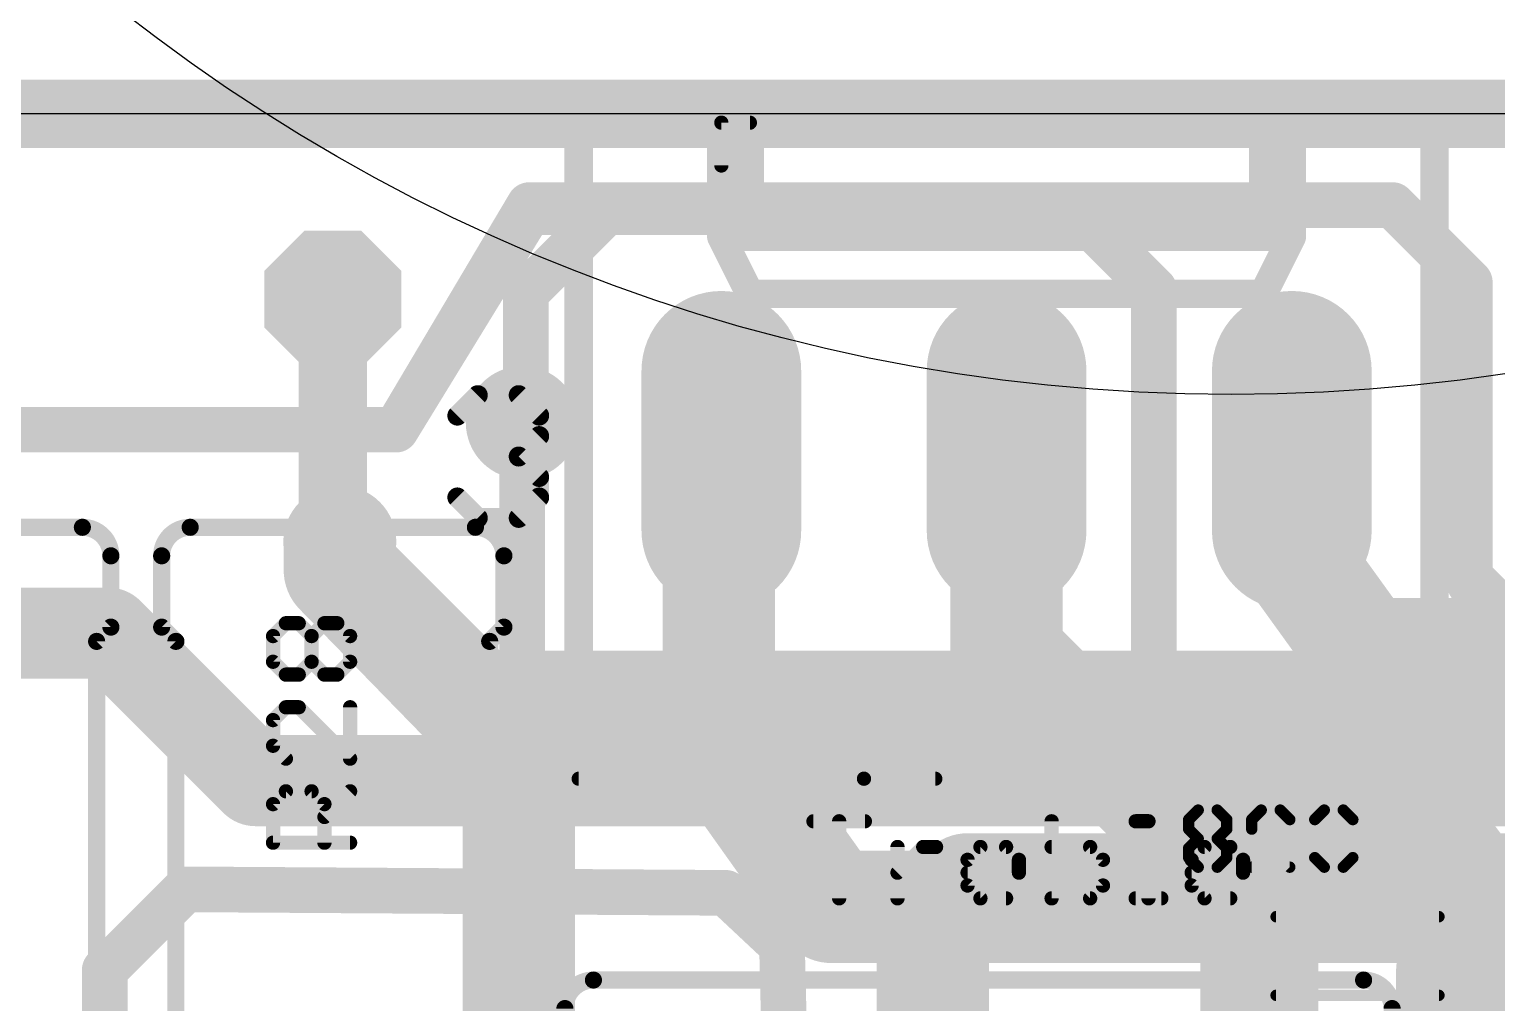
# Model space of a CAD drawing. Header units: inches. Extents: x -5 to 142, y -3 to 122.
# Drawn here: x 58.8 to 71.86, y 72.58 to 81.25 of the extents above; entities that cross this region are included whole.
import ezdxf

# ---------------------------------------------------------------- set-up
doc = ezdxf.new("R2010")
doc.units = ezdxf.units.IN
doc.header["$MEASUREMENT"] = 0
for name, color, linetype in [('1', 22, 'Continuous'), ('15', 22, 'Continuous'), ('16', 175, 'Continuous'), ('17', 82, 'Continuous'), ('18', 82, 'Continuous'), ('2', 175, 'Continuous'), ('20', 7, 'Continuous'), ('21', 253, 'Continuous'), ('25', 253, 'Continuous'), ('26', 253, 'Continuous'), ('27', 253, 'Continuous'), ('51', 253, 'Continuous'), ('52', 253, 'Continuous')]:
    doc.layers.add(name, color=color, linetype=linetype)

# ---------------------------------------------------------------- blocks, each defined once
blk = doc.blocks.new('RECT')
blk.add_solid([(-0.5, -0.5), (0.5, -0.5), (-0.5, 0.5), (0.5, 0.5)])
blk = doc.blocks.new('LONGP100')
at = {"const_width": 1}
blk.add_lwpolyline([(-0.5, 0), (0.5, 0)], dxfattribs=at)
at = {"const_width": 0.5}
for points in [[(-0.5, 0.25, 1), (-0.5, -0.25)], [(0.5, -0.25, 1), (0.5, 0.25)]]:
    blk.add_lwpolyline(points, format="xyb", dxfattribs=at)
blk = doc.blocks.new('ROUNDP')
at = {"const_width": 0.5}
blk.add_lwpolyline([(0, -0.25, 1), (0, 0.25, 1), (0, -0.25)], format="xyb", dxfattribs=at)
blk = doc.blocks.new('OCTAGONP')
at = {"const_width": 0.5}
blk.add_lwpolyline([(-0.25, -0.1036), (-0.25, 0.1036), (-0.1036, 0.25), (0.1036, 0.25), (0.25, 0.1036), (0.25, -0.1036), (0.1036, -0.25), (-0.1036, -0.25), (-0.25, -0.1036), (-0.25, 0.1036)], dxfattribs=at)
blk = doc.blocks.new('ROUNDV')
at = {"const_width": 0.5}
blk.add_lwpolyline([(0, -0.25, 1), (0, 0.25, 1), (0, -0.25)], format="xyb", dxfattribs=at)

msp = doc.modelspace()

# ---------------------------------------------------------------- linework, layer by layer
msp.add_lwpolyline([(137, 106.5), (128, 106.5), (128, 85.5), (109.5, 85.5), (109.5, 80.5), (2, 80.5), (2, 34.5), (127, 34.5), (127, 9.5), (137, 9.5), (137, 34.5), (137, 80.5), (137, 85.5)], close=True)
msp.add_circle((69.5, 94), 16)
at = {"layer": '1'}
for points, const_width in [([(2, 80.5), (109.5, 80.5)], 0.4064), ([(61.5625, 76.6875), (61.5625, 76.4375)], 1), ([(61.5625, 76.4375), (62.7812, 75.2188)], 1), ([(72.6875, 75.2188), (62.7812, 75.2188)], 1), ([(67.1562, 73.5938), (66.8438, 73.2812)], 1), ([(80.2812, 73.5938), (67.1562, 73.5938)], 1), ([(59.4688, 72.875), (60.1875, 73.5938)], 0.4064), ([(60.1875, 73.5938), (65, 73.5625)], 0.4064), ([(65, 73.5625), (65.5, 73.0938)], 0.4064), ([(66.8438, 73.2812), (66.8438, 71.8125)], 1), ([(65.5, 73.0938), (65.5312, 71.8125)], 0.4064), ([(59.4688, 71.8438), (59.4688, 72.875)], 0.4064)]:
    msp.add_lwpolyline(points, dxfattribs=dict(at, const_width=const_width))
for points, const_width in [([(61.8125, 76.6875, 1), (61.3125, 76.6875)], 0.5), ([(61.7393, 76.6143, 1), (61.3857, 76.2607)], 0.5), ([(61.3125, 76.4375, 1), (61.8125, 76.4375)], 0.5), ([(62.7812, 75.4688, 1), (62.7812, 74.9688)], 0.5), ([(62.6045, 75.042, 1), (62.958, 75.3955)], 0.5), ([(67.1562, 73.8438, 1), (67.1562, 73.3438)], 0.5), ([(67.333, 73.417, 1), (66.9795, 73.7705)], 0.5), ([(60.1882, 73.6953, 1), (60.1868, 73.4922)], 0.2032), ([(60.2593, 73.5219, 1), (60.1157, 73.6656)], 0.2032), ([(65.0695, 73.6366, 1), (64.9305, 73.4884)], 0.2032), ([(64.9993, 73.4609, 1), (65.0007, 73.6641)], 0.2032), ([(67.0938, 73.2812, 1), (66.5938, 73.2812)], 0.5), ([(66.667, 73.458, 1), (67.0205, 73.1045)], 0.5), ([(65.6016, 73.0962, 1), (65.3984, 73.0913)], 0.2032), ([(65.4305, 73.0196, 1), (65.5695, 73.1679)], 0.2032), ([(59.5703, 72.875, 1), (59.3672, 72.875)], 0.2032), ([(59.3969, 72.9468, 1), (59.5406, 72.8032)], 0.2032)]:
    msp.add_lwpolyline(points, format="xyb", dxfattribs=dict(at, const_width=const_width))
at = {"layer": '15'}
for points, const_width in [([(109.5, 80.5), (2, 80.5)], 0.6096), ([(63.25, 79.625), (62.0625, 77.6875)], 0.4064), ([(68.125, 79.625), (63.25, 79.625)], 0.4064), ([(68.8125, 78.9375), (68.125, 79.625)], 0.4064), ([(68.8125, 75), (68.8125, 78.9375)], 0.4064), ([(62.0625, 77.6875), (46.375, 77.6875)], 0.4064), ([(63.1875, 77.75), (63.1875, 71.6562)], 0.4064), ([(64.9375, 77.4775), (64.96, 77.5)], 1), ([(64.9375, 74.8438), (64.9375, 77.4775)], 1), ([(70.04, 77.5), (70.04, 76.585)], 1), ([(70.04, 76.585), (70.6875, 75.6875)], 1), ([(70.6875, 75.6875), (112.1875, 75.6875)], 1), ([(65.9375, 73.4375), (64.9375, 74.8438)], 1), ([(69.25, 74.5625), (68.8125, 75)], 0.4064), ([(81.125, 74.5625), (69.25, 74.5625)], 0.4064), ([(77.875, 73.4375), (65.9375, 73.4375)], 1)]:
    msp.add_lwpolyline(points, dxfattribs=dict(at, const_width=const_width))
for points, const_width in [([(63.25, 79.7266, 1), (63.25, 79.5234)], 0.2032), ([(63.3366, 79.5719, 1), (63.1634, 79.6781)], 0.2032), ([(68.1968, 79.6968, 1), (68.0532, 79.5532)], 0.2032), ([(68.125, 79.5234, 1), (68.125, 79.7266)], 0.2032), ([(68.9141, 78.9375, 1), (68.7109, 78.9375)], 0.2032), ([(68.7407, 78.8657, 1), (68.8843, 79.0093)], 0.2032), ([(62.0625, 77.5859, 1), (62.0625, 77.7891)], 0.2032), ([(63.2891, 77.75, 1), (63.0859, 77.75)], 0.2032), ([(65.1875, 77.4775, 1), (64.6875, 77.4775)], 0.5), ([(64.7607, 77.6543, 1), (65.1143, 77.3007)], 0.5), ([(65.1368, 77.3232, 1), (64.7832, 77.6768)], 0.5), ([(70.29, 77.5, 1), (69.79, 77.5)], 0.5), ([(61.9759, 77.7406, 1), (62.1491, 77.6344)], 0.2032), ([(70.2427, 76.7313, 1), (69.8373, 76.4387)], 0.5), ([(69.79, 76.585, 1), (70.29, 76.585)], 0.5), ([(70.6875, 75.9375, 1), (70.6875, 75.4375)], 0.5), ([(70.4848, 75.5412, 1), (70.8902, 75.8338)], 0.5), ([(65.1412, 74.9886, 1), (64.7338, 74.6989)], 0.5), ([(68.8843, 75.0718, 1), (68.7407, 74.9282)], 0.2032), ([(64.6875, 74.8438, 1), (65.1875, 74.8438)], 0.5), ([(68.7109, 75, 1), (68.9141, 75)], 0.2032), ([(69.25, 74.6641, 1), (69.25, 74.4609)], 0.2032), ([(69.1782, 74.4907, 1), (69.3218, 74.6343)], 0.2032), ([(65.9375, 73.6875, 1), (65.9375, 73.1875)], 0.5), ([(65.7338, 73.2926, 1), (66.1412, 73.5824)], 0.5)]:
    msp.add_lwpolyline(points, format="xyb", dxfattribs=dict(at, const_width=const_width))
at = {"layer": '16'}
for points, const_width in [([(2, 80.5), (109.5, 80.5)], 0.4064), ([(64, 79.6875), (63.2188, 78.9062)], 0.4064), ([(70.9375, 79.6875), (64, 79.6875)], 0.4064), ([(71.625, 79), (70.9375, 79.6875)], 0.4064), ([(71.625, 76.375), (71.625, 79)], 0.4064), ([(63.2188, 78.9062), (63.2188, 77.7812)], 0.4064), ([(63.2188, 77.7812), (63.1875, 77.75)], 0.4064), ([(72.2188, 75.7812), (71.625, 76.375)], 0.4064), ([(57.4375, 75.875), (59.5, 75.875)], 0.8128), ([(59.5, 75.875), (60.8125, 74.5625)], 0.8128), ([(60.8125, 74.5625), (72.8125, 74.5625)], 0.8128), ([(71.375, 72.875), (71.5, 73)], 0.8128), ([(71.375, 72.0312), (71.375, 72.875)], 0.8128), ([(71.5, 73), (72.25, 73)], 0.4064)]:
    msp.add_lwpolyline(points, dxfattribs=dict(at, const_width=const_width))
for points, const_width in [([(64, 79.7891, 1), (64, 79.5859)], 0.2032), ([(64.0718, 79.6157, 1), (63.9282, 79.7593)], 0.2032), ([(71.0093, 79.7593, 1), (70.8657, 79.6157)], 0.2032), ([(70.9375, 79.5859, 1), (70.9375, 79.7891)], 0.2032), ([(71.7266, 79, 1), (71.5234, 79)], 0.2032), ([(63.1469, 78.9781, 1), (63.2906, 78.8344)], 0.2032), ([(63.3203, 78.9062, 1), (63.1172, 78.9062)], 0.2032), ([(71.5532, 78.9282, 1), (71.6968, 79.0718)], 0.2032), ([(63.1157, 77.8218, 1), (63.2593, 77.6782)], 0.2032), ([(63.1172, 77.7812, 1), (63.3203, 77.7812)], 0.2032), ([(63.2906, 77.7094, 1), (63.1469, 77.8531)], 0.2032), ([(71.6968, 76.4468, 1), (71.5532, 76.3032)], 0.2032), ([(71.5234, 76.375, 1), (71.7266, 76.375)], 0.2032), ([(59.6437, 76.0187, 1), (59.3563, 75.7313)], 0.4064), ([(59.5, 75.6718, 1), (59.5, 76.0782)], 0.4064), ([(60.8125, 74.7657, 1), (60.8125, 74.3593)], 0.4064), ([(60.6688, 74.4188, 1), (60.9562, 74.7062)], 0.4064), ([(71.6437, 72.8563, 1), (71.3563, 73.1437)], 0.4064), ([(71.5782, 72.875, 1), (71.1718, 72.875)], 0.4064), ([(71.2313, 73.0187, 1), (71.5187, 72.7313)], 0.4064), ([(71.5, 73.1016, 1), (71.5, 72.8984)], 0.2032)]:
    msp.add_lwpolyline(points, format="xyb", dxfattribs=dict(at, const_width=const_width))
at = {"layer": '2'}
for points, const_width in [([(2, 80.5), (109.5, 80.5)], 0.6096), ([(62.0625, 77.6875), (63.25, 79.6875)], 0.4064), ([(63.25, 79.6875), (70.9375, 79.6875)], 0.4064), ([(70.9375, 79.6875), (71.625, 79)], 0.4064), ([(71.625, 79), (71.625, 76.3125)], 0.4064), ([(46.375, 77.6875), (62.0625, 77.6875)], 0.4064), ([(67.5, 77.5), (67.5, 75.6875)], 1), ([(61.5625, 76.4375), (61.5625, 76.6875)], 1), ([(62.75, 75.2188), (61.5625, 76.4375)], 1), ([(71.625, 76.3125), (72.4375, 75.6875)], 0.4064), ([(67.5, 75.6875), (68.8125, 74.375)], 1), ([(63.1562, 75.2188), (62.75, 75.2188)], 1), ([(63.1562, 68.9062), (63.1562, 75.2188)], 1), ([(68.8125, 74.375), (71.0625, 74.375)], 1), ([(71.0625, 74.375), (71.8125, 73.375)], 1), ([(71.8125, 73.375), (71.8125, 60.5)], 1)]:
    msp.add_lwpolyline(points, dxfattribs=dict(at, const_width=const_width))
for points, const_width in [([(63.25, 79.7891, 1), (63.25, 79.5859)], 0.2032), ([(63.3374, 79.6356, 1), (63.1626, 79.7394)], 0.2032), ([(71.0093, 79.7593, 1), (70.8657, 79.6157)], 0.2032), ([(70.9375, 79.5859, 1), (70.9375, 79.7891)], 0.2032), ([(71.7266, 79, 1), (71.5234, 79)], 0.2032), ([(71.5532, 78.9282, 1), (71.6968, 79.0718)], 0.2032), ([(62.0625, 77.5859, 1), (62.0625, 77.7891)], 0.2032), ([(67.75, 77.5, 1), (67.25, 77.5)], 0.5), ([(61.9751, 77.7394, 1), (62.1499, 77.6356)], 0.2032), ([(61.8125, 76.6875, 1), (61.3125, 76.6875)], 0.5), ([(61.7416, 76.612, 1), (61.3834, 76.263)], 0.5), ([(61.3125, 76.4375, 1), (61.8125, 76.4375)], 0.5), ([(71.6869, 76.393, 1), (71.5631, 76.232)], 0.2032), ([(71.5234, 76.3125, 1), (71.7266, 76.3125)], 0.2032), ([(67.6768, 75.8643, 1), (67.3232, 75.5107)], 0.5), ([(67.25, 75.6875, 1), (67.75, 75.6875)], 0.5), ([(62.75, 75.4688, 1), (62.75, 74.9688)], 0.5), ([(63.4062, 75.2188, 1), (62.9062, 75.2188)], 0.5), ([(63.1562, 74.9688, 1), (63.1562, 75.4688)], 0.5), ([(62.5709, 75.0443, 1), (62.9291, 75.3932)], 0.5), ([(68.8125, 74.625, 1), (68.8125, 74.125)], 0.5), ([(71.2625, 74.525, 1), (70.8625, 74.225)], 0.5), ([(71.0625, 74.125, 1), (71.0625, 74.625)], 0.5), ([(68.6357, 74.1982, 1), (68.9893, 74.5518)], 0.5), ([(72.0625, 73.375, 1), (71.5625, 73.375)], 0.5), ([(71.6125, 73.225, 1), (72.0125, 73.525)], 0.5)]:
    msp.add_lwpolyline(points, format="xyb", dxfattribs=dict(at, const_width=const_width))
at = {"layer": '20'}
msp.add_line((109.5, 80.5), (2, 80.5), dxfattribs=at)
at = {"layer": '21'}
for points, const_width in [([(63.69, 77.5), (63.69, 80.421)], 0.254), ([(63.69, 80.421), (64.96, 80.421)], 0.254), ([(64.96, 80.421), (66.23, 80.421)], 0.254), ([(64.96, 79.405), (64.96, 80.421)], 0.254), ([(65.214, 80.421), (65.214, 79.405)], 0.254), ([(71.31, 80.421), (66.23, 80.421)], 0.254), ([(69.786, 80.421), (69.786, 79.405)], 0.254), ([(70.04, 79.405), (70.04, 80.421)], 0.254), ([(71.31, 77.5), (71.31, 80.421)], 0.254), ([(64.96, 80.04), (64.96, 80.421)], 0.127), ([(65.214, 80.421), (64.96, 80.421)], 0.127), ([(64.96, 79.405), (65.214, 79.405)], 0.254), ([(64.96, 79.405), (65.214, 78.897)], 0.254), ([(65.214, 79.405), (69.786, 79.405)], 0.254), ([(69.786, 79.405), (70.04, 79.405)], 0.254), ([(69.786, 78.897), (70.04, 79.405)], 0.254), ([(65.214, 78.897), (69.786, 78.897)], 0.254), ([(62.609, 77.8125), (62.7912, 77.9947)], 0.1778), ([(62.7912, 77.9947), (63.1556, 77.9947)], 0.1778), ([(63.1556, 77.9947), (63.3378, 77.8125)], 0.1778), ([(63.3378, 77.8125), (63.3378, 77.6304)], 0.1778), ([(63.3378, 77.6304), (63.1556, 77.4482)], 0.1778), ([(63.69, 77.5), (63.69, 74.579)], 0.254), ([(71.31, 77.5), (71.31, 74.579)], 0.254), ([(63.1556, 77.4482), (62.9734, 77.4482)], 0.1778), ([(63.1556, 77.4482), (63.3378, 77.266)], 0.1778), ([(63.3378, 77.266), (63.3378, 77.0838)], 0.1778), ([(62.7912, 76.9016), (62.609, 77.0838)], 0.1778), ([(63.3378, 77.0838), (63.1556, 76.9016)], 0.1778), ([(63.1556, 76.9016), (62.7912, 76.9016)], 0.1778), ([(59.27, 76.818), (56.73, 76.818)], 0.1524), ([(62.77, 76.818), (60.23, 76.818)], 0.1524), ([(59.524, 76.564), (59.524, 75.929)], 0.1524), ([(59.976, 76.564), (59.976, 75.929)], 0.1524), ([(63.024, 76.564), (63.024, 75.929)], 0.1524), ([(59.397, 75.802), (59.524, 75.929)], 0.1524), ([(60.103, 75.802), (59.976, 75.929)], 0.1524), ([(62.897, 75.802), (63.024, 75.929)], 0.1524), ([(59.397, 75.802), (59.397, 69.198)], 0.1524), ([(60.103, 75.802), (60.103, 69.198)], 0.1524), ([(62.897, 75.802), (62.897, 69.198)], 0.1524), ([(64.325, 74.579), (64.325, 75.214)], 0.254), ([(64.325, 75.214), (65.595, 75.214)], 0.254), ([(65.595, 75.214), (65.595, 74.579)], 0.254), ([(66.865, 74.579), (66.865, 75.214)], 0.254), ([(66.865, 75.214), (68.135, 75.214)], 0.254), ([(68.135, 75.214), (68.135, 74.579)], 0.254), ([(69.405, 74.579), (69.405, 75.214)], 0.254), ([(69.405, 75.214), (70.675, 75.214)], 0.254), ([(70.675, 75.214), (70.675, 74.579)], 0.254), ([(63.69, 74.579), (66.23, 74.579)], 0.127), ([(63.944, 74.579), (64.325, 74.579)], 0.254), ([(65.595, 74.579), (64.325, 74.579)], 0.254), ([(65.595, 74.579), (66.865, 74.579)], 0.254), ([(66.865, 74.579), (66.23, 74.579)], 0.127), ([(68.135, 74.579), (66.865, 74.579)], 0.254), ([(68.135, 74.579), (69.405, 74.579)], 0.254), ([(70.675, 74.579), (69.405, 74.579)], 0.254), ([(70.675, 74.579), (71.31, 74.579)], 0.254), ([(70.679, 72.786), (63.821, 72.786)], 0.1524), ([(63.567, 72.532), (63.567, 68.468)], 0.1524), ([(70.933, 68.468), (70.933, 72.532)], 0.1524)]:
    msp.add_lwpolyline(points, dxfattribs=dict(at, const_width=const_width))
for points, const_width in [([(63.7535, 80.421, 1), (63.6265, 80.421)], 0.127), ([(63.69, 80.4845, 1), (63.69, 80.3575)], 0.127), ([(64.96, 80.4845, 1), (64.96, 80.3575)], 0.127), ([(65.0235, 80.421, 1), (64.8965, 80.421)], 0.127), ([(64.96, 80.3575, 1), (64.96, 80.4845)], 0.127), ([(65.2775, 80.421, 1), (65.1505, 80.421)], 0.127), ([(66.23, 80.4845, 1), (66.23, 80.3575)], 0.127), ([(66.23, 80.3575, 1), (66.23, 80.4845)], 0.127), ([(69.8495, 80.421, 1), (69.7225, 80.421)], 0.127), ([(70.1035, 80.421, 1), (69.9765, 80.421)], 0.127), ([(71.3735, 80.421, 1), (71.2465, 80.421)], 0.127), ([(71.31, 80.3575, 1), (71.31, 80.4845)], 0.127), ([(64.9918, 80.421, 1), (64.9282, 80.421)], 0.0635), ([(64.96, 80.4528, 1), (64.96, 80.3892)], 0.0635), ([(65.214, 80.3892, 1), (65.214, 80.4528)], 0.0635), ([(64.9282, 80.04, 1), (64.9918, 80.04)], 0.0635), ([(64.96, 79.4685, 1), (64.96, 79.3415)], 0.127), ([(65.0168, 79.4334, 1), (64.9032, 79.3766)], 0.127), ([(64.8965, 79.405, 1), (65.0235, 79.405)], 0.127), ([(65.214, 79.4685, 1), (65.214, 79.3415)], 0.127), ([(65.1505, 79.405, 1), (65.2775, 79.405)], 0.127), ([(65.214, 79.3415, 1), (65.214, 79.4685)], 0.127), ([(69.786, 79.4685, 1), (69.786, 79.3415)], 0.127), ([(69.7225, 79.405, 1), (69.8495, 79.405)], 0.127), ([(69.786, 79.3415, 1), (69.786, 79.4685)], 0.127), ([(69.9765, 79.405, 1), (70.1035, 79.405)], 0.127), ([(70.0968, 79.3766, 1), (69.9832, 79.4334)], 0.127), ([(70.04, 79.3415, 1), (70.04, 79.4685)], 0.127), ([(65.214, 78.9605, 1), (65.214, 78.8335)], 0.127), ([(65.1572, 78.8686, 1), (65.2708, 78.9254)], 0.127), ([(69.7292, 78.9254, 1), (69.8428, 78.8686)], 0.127), ([(69.786, 78.8335, 1), (69.786, 78.9605)], 0.127), ([(62.7912, 78.0392, 1), (62.7912, 77.9503)], 0.0889), ([(62.8226, 77.9633, 1), (62.7598, 78.0262)], 0.0889), ([(63.187, 78.0262, 1), (63.1241, 77.9633)], 0.0889), ([(63.1556, 77.9503, 1), (63.1556, 78.0392)], 0.0889), ([(62.5776, 77.844, 1), (62.6404, 77.7811)], 0.0889), ([(63.3822, 77.8125, 1), (63.2933, 77.8125)], 0.0889), ([(63.3063, 77.7811, 1), (63.3692, 77.844)], 0.0889), ([(63.2933, 77.6304, 1), (63.3822, 77.6304)], 0.0889), ([(63.3692, 77.5989, 1), (63.3063, 77.6618)], 0.0889), ([(63.7535, 77.5, 1), (63.6265, 77.5)], 0.127), ([(71.3735, 77.5, 1), (71.2465, 77.5)], 0.127), ([(62.9734, 77.4926, 1), (62.9734, 77.4037)], 0.0889), ([(63.187, 77.4796, 1), (63.1241, 77.4167)], 0.0889), ([(63.1241, 77.4796, 1), (63.187, 77.4167)], 0.0889), ([(63.1556, 77.4037, 1), (63.1556, 77.4926)], 0.0889), ([(63.6265, 77.5, 1), (63.7535, 77.5)], 0.127), ([(71.2465, 77.5, 1), (71.3735, 77.5)], 0.127), ([(63.3822, 77.266, 1), (63.2933, 77.266)], 0.0889), ([(63.3063, 77.2345, 1), (63.3692, 77.2974)], 0.0889), ([(62.6404, 77.1152, 1), (62.5776, 77.0524)], 0.0889), ([(63.2933, 77.0838, 1), (63.3822, 77.0838)], 0.0889), ([(63.3692, 77.0524, 1), (63.3063, 77.1152)], 0.0889), ([(62.7912, 76.946, 1), (62.7912, 76.8572)], 0.0889), ([(62.7598, 76.8702, 1), (62.8226, 76.933)], 0.0889), ([(63.1241, 76.933, 1), (63.187, 76.8702)], 0.0889), ([(63.1556, 76.8572, 1), (63.1556, 76.946)], 0.0889), ([(59.524, 76.564, 0.4142), (59.27, 76.818)], 0.1524), ([(59.27, 76.8561, 1), (59.27, 76.7799)], 0.0762), ([(59.27, 76.7799, 1), (59.27, 76.8561)], 0.0762), ([(60.23, 76.818, 0.4142), (59.976, 76.564)], 0.1524), ([(60.23, 76.8561, 1), (60.23, 76.7799)], 0.0762), ([(60.23, 76.7799, 1), (60.23, 76.8561)], 0.0762), ([(63.024, 76.564, 0.4142), (62.77, 76.818)], 0.1524), ([(62.77, 76.8561, 1), (62.77, 76.7799)], 0.0762), ([(62.77, 76.7799, 1), (62.77, 76.8561)], 0.0762), ([(59.5621, 76.564, 1), (59.4859, 76.564)], 0.0762), ([(59.4859, 76.564, 1), (59.5621, 76.564)], 0.0762), ([(60.0141, 76.564, 1), (59.9379, 76.564)], 0.0762), ([(59.9379, 76.564, 1), (60.0141, 76.564)], 0.0762), ([(63.0621, 76.564, 1), (62.9859, 76.564)], 0.0762), ([(62.9859, 76.564, 1), (63.0621, 76.564)], 0.0762), ([(59.4859, 75.929, 1), (59.5621, 75.929)], 0.0762), ([(59.5509, 75.9021, 1), (59.4971, 75.9559)], 0.0762), ([(59.9379, 75.929, 1), (60.0141, 75.929)], 0.0762), ([(60.0029, 75.9559, 1), (59.9491, 75.9021)], 0.0762), ([(62.9859, 75.929, 1), (63.0621, 75.929)], 0.0762), ([(63.0509, 75.9021, 1), (62.9971, 75.9559)], 0.0762), ([(59.4351, 75.802, 1), (59.3589, 75.802)], 0.0762), ([(59.3701, 75.8289, 1), (59.4239, 75.7751)], 0.0762), ([(60.1411, 75.802, 1), (60.0649, 75.802)], 0.0762), ([(60.0761, 75.7751, 1), (60.1299, 75.8289)], 0.0762), ([(62.9351, 75.802, 1), (62.8589, 75.802)], 0.0762), ([(62.8701, 75.8289, 1), (62.9239, 75.7751)], 0.0762), ([(64.3885, 75.214, 1), (64.2615, 75.214)], 0.127), ([(64.325, 75.2775, 1), (64.325, 75.1505)], 0.127), ([(65.6585, 75.214, 1), (65.5315, 75.214)], 0.127), ([(65.595, 75.1505, 1), (65.595, 75.2775)], 0.127), ([(66.9285, 75.214, 1), (66.8015, 75.214)], 0.127), ([(66.865, 75.2775, 1), (66.865, 75.1505)], 0.127), ([(68.1985, 75.214, 1), (68.0715, 75.214)], 0.127), ([(68.135, 75.1505, 1), (68.135, 75.2775)], 0.127), ([(69.4685, 75.214, 1), (69.3415, 75.214)], 0.127), ([(69.405, 75.2775, 1), (69.405, 75.1505)], 0.127), ([(70.7385, 75.214, 1), (70.6115, 75.214)], 0.127), ([(70.675, 75.1505, 1), (70.675, 75.2775)], 0.127), ([(63.6265, 74.579, 1), (63.7535, 74.579)], 0.127), ([(63.69, 74.6108, 1), (63.69, 74.5472)], 0.0635), ([(63.944, 74.6425, 1), (63.944, 74.5155)], 0.127), ([(64.325, 74.6425, 1), (64.325, 74.5155)], 0.127), ([(64.2615, 74.579, 1), (64.3885, 74.579)], 0.127), ([(64.325, 74.5155, 1), (64.325, 74.6425)], 0.127), ([(65.595, 74.6425, 1), (65.595, 74.5155)], 0.127), ([(65.5315, 74.579, 1), (65.6585, 74.579)], 0.127), ([(65.595, 74.5155, 1), (65.595, 74.6425)], 0.127), ([(66.23, 74.6108, 1), (66.23, 74.5472)], 0.0635), ([(66.23, 74.5472, 1), (66.23, 74.6108)], 0.0635), ([(66.865, 74.6425, 1), (66.865, 74.5155)], 0.127), ([(66.8015, 74.579, 1), (66.9285, 74.579)], 0.127), ([(66.865, 74.5155, 1), (66.865, 74.6425)], 0.127), ([(66.865, 74.5472, 1), (66.865, 74.6108)], 0.0635), ([(68.135, 74.6425, 1), (68.135, 74.5155)], 0.127), ([(68.0715, 74.579, 1), (68.1985, 74.579)], 0.127), ([(68.135, 74.5155, 1), (68.135, 74.6425)], 0.127), ([(69.405, 74.6425, 1), (69.405, 74.5155)], 0.127), ([(69.3415, 74.579, 1), (69.4685, 74.579)], 0.127), ([(69.405, 74.5155, 1), (69.405, 74.6425)], 0.127), ([(70.675, 74.6425, 1), (70.675, 74.5155)], 0.127), ([(70.6115, 74.579, 1), (70.7385, 74.579)], 0.127), ([(70.675, 74.5155, 1), (70.675, 74.6425)], 0.127), ([(71.2465, 74.579, 1), (71.3735, 74.579)], 0.127), ([(71.31, 74.5155, 1), (71.31, 74.6425)], 0.127), ([(63.821, 72.786, 0.4142), (63.567, 72.532)], 0.1524), ([(63.821, 72.8241, 1), (63.821, 72.7479)], 0.0762), ([(63.821, 72.7479, 1), (63.821, 72.8241)], 0.0762), ([(70.933, 72.532, 0.4142), (70.679, 72.786)], 0.1524), ([(70.679, 72.8241, 1), (70.679, 72.7479)], 0.0762), ([(70.679, 72.7479, 1), (70.679, 72.8241)], 0.0762), ([(63.6051, 72.532, 1), (63.5289, 72.532)], 0.0762), ([(70.9711, 72.532, 1), (70.8949, 72.532)], 0.0762)]:
    msp.add_lwpolyline(points, format="xyb", dxfattribs=dict(at, const_width=const_width))
at = {"layer": '25', "const_width": 0.127}
for points in [[(60.9679, 75.8493), (61.0823, 75.9637)], [(61.0823, 75.9637), (61.1967, 75.9637)], [(61.1967, 75.9637), (61.3111, 75.8493)], [(61.3111, 75.8493), (61.4255, 75.9637)], [(61.4255, 75.9637), (61.5399, 75.9637)], [(61.5399, 75.9637), (61.6543, 75.8493)], [(60.9679, 75.6205), (60.9679, 75.8493)], [(61.3111, 75.6205), (61.3111, 75.8493)], [(61.6543, 75.8493), (61.6543, 75.6205)], [(61.0823, 75.5061), (60.9679, 75.6205)], [(61.3111, 75.6205), (61.1967, 75.5061)], [(61.4255, 75.5061), (61.3111, 75.6205)], [(61.6543, 75.6205), (61.5399, 75.5061)], [(61.1967, 75.5061), (61.0823, 75.5061)], [(61.5399, 75.5061), (61.4255, 75.5061)], [(61.0823, 75.2153), (60.9679, 75.1009)], [(61.1967, 75.2153), (61.0823, 75.2153)], [(61.6543, 74.7577), (61.1967, 75.2153)], [(61.6543, 75.2153), (61.6543, 74.7577)], [(60.9679, 75.1009), (60.9679, 74.8721)], [(60.9679, 74.8721), (61.0823, 74.7577)], [(60.9679, 74.3524), (61.0823, 74.4668)], [(61.0823, 74.4668), (61.3111, 74.4668)], [(61.3111, 74.4668), (61.4255, 74.3524)], [(61.4255, 74.238), (61.6543, 74.4668)], [(60.9679, 74.0093), (60.9679, 74.3524)], [(61.4255, 74.3524), (61.4255, 74.0093)], [(61.6543, 74.0093), (60.9679, 74.0093)]]:
    msp.add_lwpolyline(points, dxfattribs=at)
at = {"layer": '25', "const_width": 0.0635}
for points in [[(61.0823, 75.9954, 1), (61.0823, 75.9319)], [(61.1048, 75.9412, 1), (61.0599, 75.9861)], [(61.2192, 75.9861, 1), (61.1743, 75.9412)], [(61.1967, 75.9319, 1), (61.1967, 75.9954)], [(61.4255, 75.9954, 1), (61.4255, 75.9319)], [(61.448, 75.9412, 1), (61.4031, 75.9861)], [(61.5624, 75.9861, 1), (61.5175, 75.9412)], [(61.5399, 75.9319, 1), (61.5399, 75.9954)], [(60.9997, 75.8493, 1), (60.9362, 75.8493)], [(60.9455, 75.8717, 1), (60.9904, 75.8268)], [(61.3429, 75.8493, 1), (61.2794, 75.8493)], [(61.2887, 75.8717, 1), (61.3336, 75.8268)], [(61.2887, 75.8268, 1), (61.3336, 75.8717)], [(61.6861, 75.8493, 1), (61.6226, 75.8493)], [(61.6318, 75.8268, 1), (61.6768, 75.8717)], [(60.9904, 75.6429, 1), (60.9455, 75.598)], [(61.3336, 75.6429, 1), (61.2887, 75.598)], [(61.3336, 75.598, 1), (61.2887, 75.6429)], [(61.6768, 75.598, 1), (61.6318, 75.6429)], [(60.9362, 75.6205, 1), (60.9997, 75.6205)], [(61.0823, 75.5378, 1), (61.0823, 75.4743)], [(61.0599, 75.4836, 1), (61.1048, 75.5285)], [(61.1743, 75.5285, 1), (61.2192, 75.4836)], [(61.1967, 75.4743, 1), (61.1967, 75.5378)], [(61.2794, 75.6205, 1), (61.3429, 75.6205)], [(61.4255, 75.5378, 1), (61.4255, 75.4743)], [(61.4031, 75.4836, 1), (61.448, 75.5285)], [(61.5175, 75.5285, 1), (61.5624, 75.4836)], [(61.5399, 75.4743, 1), (61.5399, 75.5378)], [(61.6226, 75.6205, 1), (61.6861, 75.6205)], [(61.0823, 75.247, 1), (61.0823, 75.1835)], [(61.1048, 75.1928, 1), (61.0599, 75.2377)], [(61.2192, 75.2377, 1), (61.1743, 75.1928)], [(61.1967, 75.1835, 1), (61.1967, 75.247)], [(61.6861, 75.2153, 1), (61.6226, 75.2153)], [(60.9997, 75.1009, 1), (60.9362, 75.1009)], [(60.9455, 75.1233, 1), (60.9904, 75.0784)], [(60.9362, 74.8721, 1), (60.9997, 74.8721)], [(60.9904, 74.8945, 1), (60.9455, 74.8496)], [(61.0599, 74.7352, 1), (61.1048, 74.7801)], [(61.6226, 74.7577, 1), (61.6861, 74.7577)], [(61.6318, 74.7352, 1), (61.6768, 74.7801)], [(61.0823, 74.4986, 1), (61.0823, 74.4351)], [(61.1048, 74.4444, 1), (61.0599, 74.4893)], [(61.3336, 74.4893, 1), (61.2887, 74.4444)], [(61.3111, 74.4351, 1), (61.3111, 74.4986)], [(61.6768, 74.4444, 1), (61.6318, 74.4893)], [(60.9997, 74.3524, 1), (60.9362, 74.3524)], [(60.9455, 74.3749, 1), (60.9904, 74.33)], [(61.4573, 74.3524, 1), (61.3938, 74.3524)], [(61.4031, 74.33, 1), (61.448, 74.3749)], [(61.4031, 74.2605, 1), (61.448, 74.2156)], [(60.9679, 74.041, 1), (60.9679, 73.9775)], [(60.9362, 74.0093, 1), (60.9997, 74.0093)], [(61.3938, 74.0093, 1), (61.4573, 74.0093)], [(61.6543, 73.9775, 1), (61.6543, 74.041)]]:
    msp.add_lwpolyline(points, format="xyb", dxfattribs=at)
at = {"layer": '26', "const_width": 0.1016}
for points in [[(69.2063, 74.2996), (69.1216, 74.2149)], [(69.3758, 74.2996), (69.2063, 74.2996)], [(69.4605, 74.2149), (69.3758, 74.2996)], [(69.6829, 74.2149), (69.7676, 74.2996)], [(69.7676, 74.2996), (69.9371, 74.2996)], [(69.9371, 74.2996), (70.0218, 74.2149)], [(70.2442, 74.2149), (70.3289, 74.2996)], [(70.3289, 74.2996), (70.4984, 74.2996)], [(70.4984, 74.2996), (70.5831, 74.2149)], [(69.1216, 74.2149), (69.1216, 74.1302)], [(69.4605, 74.1302), (69.4605, 74.2149)], [(69.6829, 74.1302), (69.6829, 74.2149)], [(70.5831, 74.2149), (70.5831, 73.8759)], [(69.1216, 74.1302), (69.2063, 74.0454)], [(69.2063, 74.0454), (69.1216, 73.9607)], [(69.3758, 74.0454), (69.2063, 74.0454)], [(69.3758, 74.0454), (69.4605, 74.1302)], [(69.4605, 73.9607), (69.3758, 74.0454)], [(70.0218, 73.7912), (69.6829, 74.1302)], [(69.1216, 73.9607), (69.1216, 73.8759)], [(69.4605, 73.8759), (69.4605, 73.9607)], [(69.1216, 73.8759), (69.2063, 73.7912)], [(69.2063, 73.7912), (69.3758, 73.7912)], [(69.3758, 73.7912), (69.4605, 73.8759)], [(69.6829, 73.7912), (70.0218, 73.7912)], [(70.3289, 73.7912), (70.2442, 73.8759)], [(70.4984, 73.7912), (70.3289, 73.7912)], [(70.5831, 73.8759), (70.4984, 73.7912)]]:
    msp.add_lwpolyline(points, dxfattribs=at)
at = {"layer": '26', "const_width": 0.0508}
for points in [[(69.2063, 74.325, 1), (69.2063, 74.2742)], [(69.2243, 74.2817, 1), (69.1883, 74.3176)], [(69.3937, 74.3176, 1), (69.3578, 74.2817)], [(69.3758, 74.2742, 1), (69.3758, 74.325)], [(69.7676, 74.325, 1), (69.7676, 74.2742)], [(69.7856, 74.2817, 1), (69.7496, 74.3176)], [(69.955, 74.3176, 1), (69.9191, 74.2817)], [(69.9371, 74.2742, 1), (69.9371, 74.325)], [(70.3289, 74.325, 1), (70.3289, 74.2742)], [(70.3469, 74.2817, 1), (70.311, 74.3176)], [(70.5164, 74.3176, 1), (70.4804, 74.2817)], [(70.4984, 74.2742, 1), (70.4984, 74.325)], [(69.1036, 74.2329, 1), (69.1395, 74.1969)], [(69.147, 74.2149, 1), (69.0962, 74.2149)], [(69.4859, 74.2149, 1), (69.4351, 74.2149)], [(69.4426, 74.1969, 1), (69.4785, 74.2329)], [(69.6649, 74.2329, 1), (69.7008, 74.1969)], [(69.7083, 74.2149, 1), (69.6575, 74.2149)], [(70.0039, 74.1969, 1), (70.0398, 74.2329)], [(70.2262, 74.2329, 1), (70.2621, 74.1969)], [(70.6085, 74.2149, 1), (70.5577, 74.2149)], [(70.5652, 74.1969, 1), (70.6011, 74.2329)], [(69.1395, 74.1481, 1), (69.1036, 74.1122)], [(69.0962, 74.1302, 1), (69.147, 74.1302)], [(69.2063, 74.0708, 1), (69.2063, 74.02)], [(69.2243, 74.0275, 1), (69.1883, 74.0634)], [(69.1883, 74.0275, 1), (69.2243, 74.0634)], [(69.3937, 74.0634, 1), (69.3578, 74.0275)], [(69.3578, 74.0634, 1), (69.3937, 74.0275)], [(69.3758, 74.02, 1), (69.3758, 74.0708)], [(69.4351, 74.1302, 1), (69.4859, 74.1302)], [(69.4785, 74.1122, 1), (69.4426, 74.1481)], [(69.7008, 74.1481, 1), (69.6649, 74.1122)], [(69.6575, 74.1302, 1), (69.7083, 74.1302)], [(69.147, 73.9607, 1), (69.0962, 73.9607)], [(69.1036, 73.9786, 1), (69.1395, 73.9427)], [(69.4859, 73.9607, 1), (69.4351, 73.9607)], [(69.4426, 73.9427, 1), (69.4785, 73.9786)], [(69.1395, 73.8939, 1), (69.1036, 73.858)], [(69.0962, 73.8759, 1), (69.147, 73.8759)], [(69.2063, 73.8166, 1), (69.2063, 73.7658)], [(69.1883, 73.7732, 1), (69.2243, 73.8092)], [(69.3578, 73.8092, 1), (69.3937, 73.7732)], [(69.3758, 73.7658, 1), (69.3758, 73.8166)], [(69.4351, 73.8759, 1), (69.4859, 73.8759)], [(69.4785, 73.858, 1), (69.4426, 73.8939)], [(69.6829, 73.8166, 1), (69.6829, 73.7658)], [(70.0039, 73.7732, 1), (70.0398, 73.8092)], [(70.0218, 73.7658, 1), (70.0218, 73.8166)], [(70.2621, 73.8939, 1), (70.2262, 73.858)], [(70.3289, 73.8166, 1), (70.3289, 73.7658)], [(70.311, 73.7732, 1), (70.3469, 73.8092)], [(70.4804, 73.8092, 1), (70.5164, 73.7732)], [(70.4984, 73.7658, 1), (70.4984, 73.8166)], [(70.5577, 73.8759, 1), (70.6085, 73.8759)], [(70.6011, 73.858, 1), (70.5652, 73.8939)]]:
    msp.add_lwpolyline(points, format="xyb", dxfattribs=at)
at = {"layer": '27', "const_width": 0.127}
for points in [[(65.7804, 74.1999), (66.238, 74.1999)], [(66.0092, 73.5135), (66.0092, 74.1999)], [(67.9009, 74.1999), (67.9009, 73.5135)], [(68.6493, 74.1999), (68.7637, 74.1999)], [(68.7637, 74.1999), (68.7637, 73.5135)], [(66.5288, 73.5135), (66.5288, 73.9711)], [(66.5288, 73.7423), (66.7576, 73.9711)], [(66.7576, 73.9711), (66.872, 73.9711)], [(67.1525, 73.8567), (67.2669, 73.9711)], [(67.2669, 73.9711), (67.4957, 73.9711)], [(67.4957, 73.9711), (67.6101, 73.8567)], [(68.2441, 73.9711), (67.9009, 73.9711)], [(68.3585, 73.8567), (68.2441, 73.9711)], [(69.1483, 73.8567), (69.2627, 73.9711)], [(69.2627, 73.9711), (69.4915, 73.9711)], [(69.4915, 73.9711), (69.6059, 73.8567)], [(67.1525, 73.6279), (67.1525, 73.8567)], [(67.6101, 73.8567), (67.6101, 73.7423)], [(68.3585, 73.6279), (68.3585, 73.8567)], [(69.1483, 73.6279), (69.1483, 73.8567)], [(69.6059, 73.8567), (69.6059, 73.7423)], [(67.6101, 73.7423), (67.1525, 73.7423)], [(69.6059, 73.7423), (69.1483, 73.7423)], [(67.2669, 73.5135), (67.1525, 73.6279)], [(67.4957, 73.5135), (67.2669, 73.5135)], [(67.9009, 73.5135), (68.2441, 73.5135)], [(68.2441, 73.5135), (68.3585, 73.6279)], [(68.6493, 73.5135), (68.8781, 73.5135)], [(69.2627, 73.5135), (69.1483, 73.6279)], [(69.4915, 73.5135), (69.2627, 73.5135)]]:
    msp.add_lwpolyline(points, dxfattribs=at)
at = {"layer": '27', "const_width": 0.0635}
for points in [[(65.7804, 74.2316, 1), (65.7804, 74.1681)], [(66.0409, 74.1999, 1), (65.9774, 74.1999)], [(66.238, 74.1681, 1), (66.238, 74.2316)], [(67.9327, 74.1999, 1), (67.8692, 74.1999)], [(68.6493, 74.2316, 1), (68.6493, 74.1681)], [(68.7955, 74.1999, 1), (68.732, 74.1999)], [(68.7637, 74.1681, 1), (68.7637, 74.2316)], [(66.5606, 73.9711, 1), (66.4971, 73.9711)], [(66.7576, 74.0028, 1), (66.7576, 73.9393)], [(66.7801, 73.9486, 1), (66.7352, 73.9935)], [(66.872, 73.9393, 1), (66.872, 74.0028)], [(67.2669, 74.0028, 1), (67.2669, 73.9393)], [(67.2893, 73.9486, 1), (67.2444, 73.9935)], [(67.5181, 73.9935, 1), (67.4732, 73.9486)], [(67.4957, 73.9393, 1), (67.4957, 74.0028)], [(67.9009, 74.0028, 1), (67.9009, 73.9393)], [(68.2666, 73.9935, 1), (68.2216, 73.9486)], [(68.2441, 73.9393, 1), (68.2441, 74.0028)], [(69.2627, 74.0028, 1), (69.2627, 73.9393)], [(69.2851, 73.9486, 1), (69.2402, 73.9935)], [(69.5139, 73.9935, 1), (69.469, 73.9486)], [(69.4915, 73.9393, 1), (69.4915, 74.0028)], [(67.1842, 73.8567, 1), (67.1207, 73.8567)], [(67.13, 73.8791, 1), (67.1749, 73.8342)], [(67.6418, 73.8567, 1), (67.5783, 73.8567)], [(67.5876, 73.8342, 1), (67.6325, 73.8791)], [(68.3903, 73.8567, 1), (68.3268, 73.8567)], [(68.336, 73.8342, 1), (68.381, 73.8791)], [(69.18, 73.8567, 1), (69.1165, 73.8567)], [(69.1258, 73.8791, 1), (69.1707, 73.8342)], [(69.6376, 73.8567, 1), (69.5741, 73.8567)], [(69.5834, 73.8342, 1), (69.6283, 73.8791)], [(66.5064, 73.7647, 1), (66.5513, 73.7198)], [(67.1525, 73.774, 1), (67.1525, 73.7105)], [(67.5783, 73.7423, 1), (67.6418, 73.7423)], [(67.6101, 73.7105, 1), (67.6101, 73.774)], [(69.1483, 73.774, 1), (69.1483, 73.7105)], [(69.5741, 73.7423, 1), (69.6376, 73.7423)], [(69.6059, 73.7105, 1), (69.6059, 73.774)], [(67.1749, 73.6503, 1), (67.13, 73.6054)], [(67.1207, 73.6279, 1), (67.1842, 73.6279)], [(67.2669, 73.5453, 1), (67.2669, 73.4817)], [(67.2444, 73.491, 1), (67.2893, 73.536)], [(67.4957, 73.4817, 1), (67.4957, 73.5453)], [(67.9009, 73.5453, 1), (67.9009, 73.4817)], [(68.2216, 73.536, 1), (68.2666, 73.491)], [(68.2441, 73.4817, 1), (68.2441, 73.5453)], [(68.3268, 73.6279, 1), (68.3903, 73.6279)], [(68.381, 73.6054, 1), (68.336, 73.6503)], [(68.6493, 73.5453, 1), (68.6493, 73.4817)], [(68.8781, 73.4817, 1), (68.8781, 73.5453)], [(69.1707, 73.6503, 1), (69.1258, 73.6054)], [(69.1165, 73.6279, 1), (69.18, 73.6279)], [(69.2627, 73.5453, 1), (69.2627, 73.4817)], [(69.2402, 73.491, 1), (69.2851, 73.536)], [(69.4915, 73.4817, 1), (69.4915, 73.5453)], [(65.9774, 73.5135, 1), (66.0409, 73.5135)], [(66.4971, 73.5135, 1), (66.5606, 73.5135)], [(67.8692, 73.5135, 1), (67.9327, 73.5135)], [(68.732, 73.5135, 1), (68.7955, 73.5135)]]:
    msp.add_lwpolyline(points, format="xyb", dxfattribs=at)
at = {"layer": '51', "const_width": 0.6096}
msp.add_lwpolyline([(61.5, 78.85), (61.5, 77.58)], dxfattribs=at)
at = {"layer": '51', "const_width": 0.3048}
for points in [[(61.6524, 78.85, 1), (61.3476, 78.85)], [(61.3476, 77.58, 1), (61.6524, 77.58)]]:
    msp.add_lwpolyline(points, format="xyb", dxfattribs=at)
at = {"layer": '52', "const_width": 0.1016}
for points in [[(71.35, 73.35), (69.9, 73.35)], [(69.9, 72.65), (71.35, 72.65)]]:
    msp.add_lwpolyline(points, dxfattribs=at)
at = {"layer": '52', "const_width": 0.0508}
for points in [[(69.9, 73.3754, 1), (69.9, 73.3246)], [(71.35, 73.3246, 1), (71.35, 73.3754)], [(69.9, 72.6754, 1), (69.9, 72.6246)], [(71.35, 72.6246, 1), (71.35, 72.6754)]]:
    msp.add_lwpolyline(points, format="xyb", dxfattribs=at)

# ---------------------------------------------------------------- block references
at = {"layer": '16', "xscale": 1.05, "yscale": 1.08, "rotation": 180}
for p in [(69.75, 73), (71.5, 73)]:
    msp.add_blockref('RECT', p, dxfattribs=at)
at = {"layer": '17', "rotation": 90}
for name, p, xscale, yscale in [('OCTAGONP', (61.5, 78.85), 1.2192, 1.2192), ('ROUNDP', (61.5, 78.85), 1.2192, 1.2192), ('ROUNDP', (61.5, 78.85), 1.2192, 1.2192), ('OCTAGONP', (61.5, 78.85), 1.2192, 1.2192), ('LONGP100', (64.96, 77.5), 1.4224, 1.4224), ('LONGP100', (64.96, 77.5), 1.4224, 1.4224), ('LONGP100', (67.5, 77.5), 1.4224, 1.4224), ('LONGP100', (67.5, 77.5), 1.4224, 1.4224), ('LONGP100', (70.04, 77.5), 1.4224, 1.4224), ('LONGP100', (70.04, 77.5), 1.4224, 1.4224), ('ROUNDP', (64.96, 77.5), 1.4224, 1.4224), ('ROUNDP', (64.96, 77.5), 1.4224, 1.4224), ('ROUNDP', (67.5, 77.5), 1.4224, 1.4224), ('ROUNDP', (67.5, 77.5), 1.4224, 1.4224), ('ROUNDP', (70.04, 77.5), 1.4224, 1.4224), ('ROUNDP', (70.04, 77.5), 1.4224, 1.4224)]:
    msp.add_blockref(name, p, dxfattribs=dict(at, xscale=xscale, yscale=yscale))
at = {"layer": '18'}
for p, xscale, yscale in [((63.1875, 77.75), 1.0064, 1.0064), ((63.1875, 77.75), 1.0064, 1.0064), ((63.1875, 77.75), 0.9048, 0.9048), ((63.1875, 77.75), 0.9048, 0.9048), ((61.5625, 76.6875), 1.0064, 1.0064), ((61.5625, 76.6875), 1.0064, 1.0064), ((61.5625, 76.6875), 0.9048, 0.9048), ((61.5625, 76.6875), 0.9048, 0.9048)]:
    msp.add_blockref('ROUNDV', p, dxfattribs=dict(at, xscale=xscale, yscale=yscale))
at = {"layer": '21', "xscale": 0.8636, "yscale": 0.6096, "rotation": 90}
msp.add_blockref('RECT', (61.5, 77.2498), dxfattribs=at)
at = {"layer": '51', "xscale": 0.508, "yscale": 0.508}
for p in [(64.96, 77.5), (67.5, 77.5), (70.04, 77.5)]:
    msp.add_blockref('RECT', p, dxfattribs=at)
at = {"layer": '52', "xscale": 0.35, "yscale": 0.8, "rotation": 180}
for p in [(70, 73), (71.25, 73)]:
    msp.add_blockref('RECT', p, dxfattribs=at)

doc.saveas('drawing.dxf')
